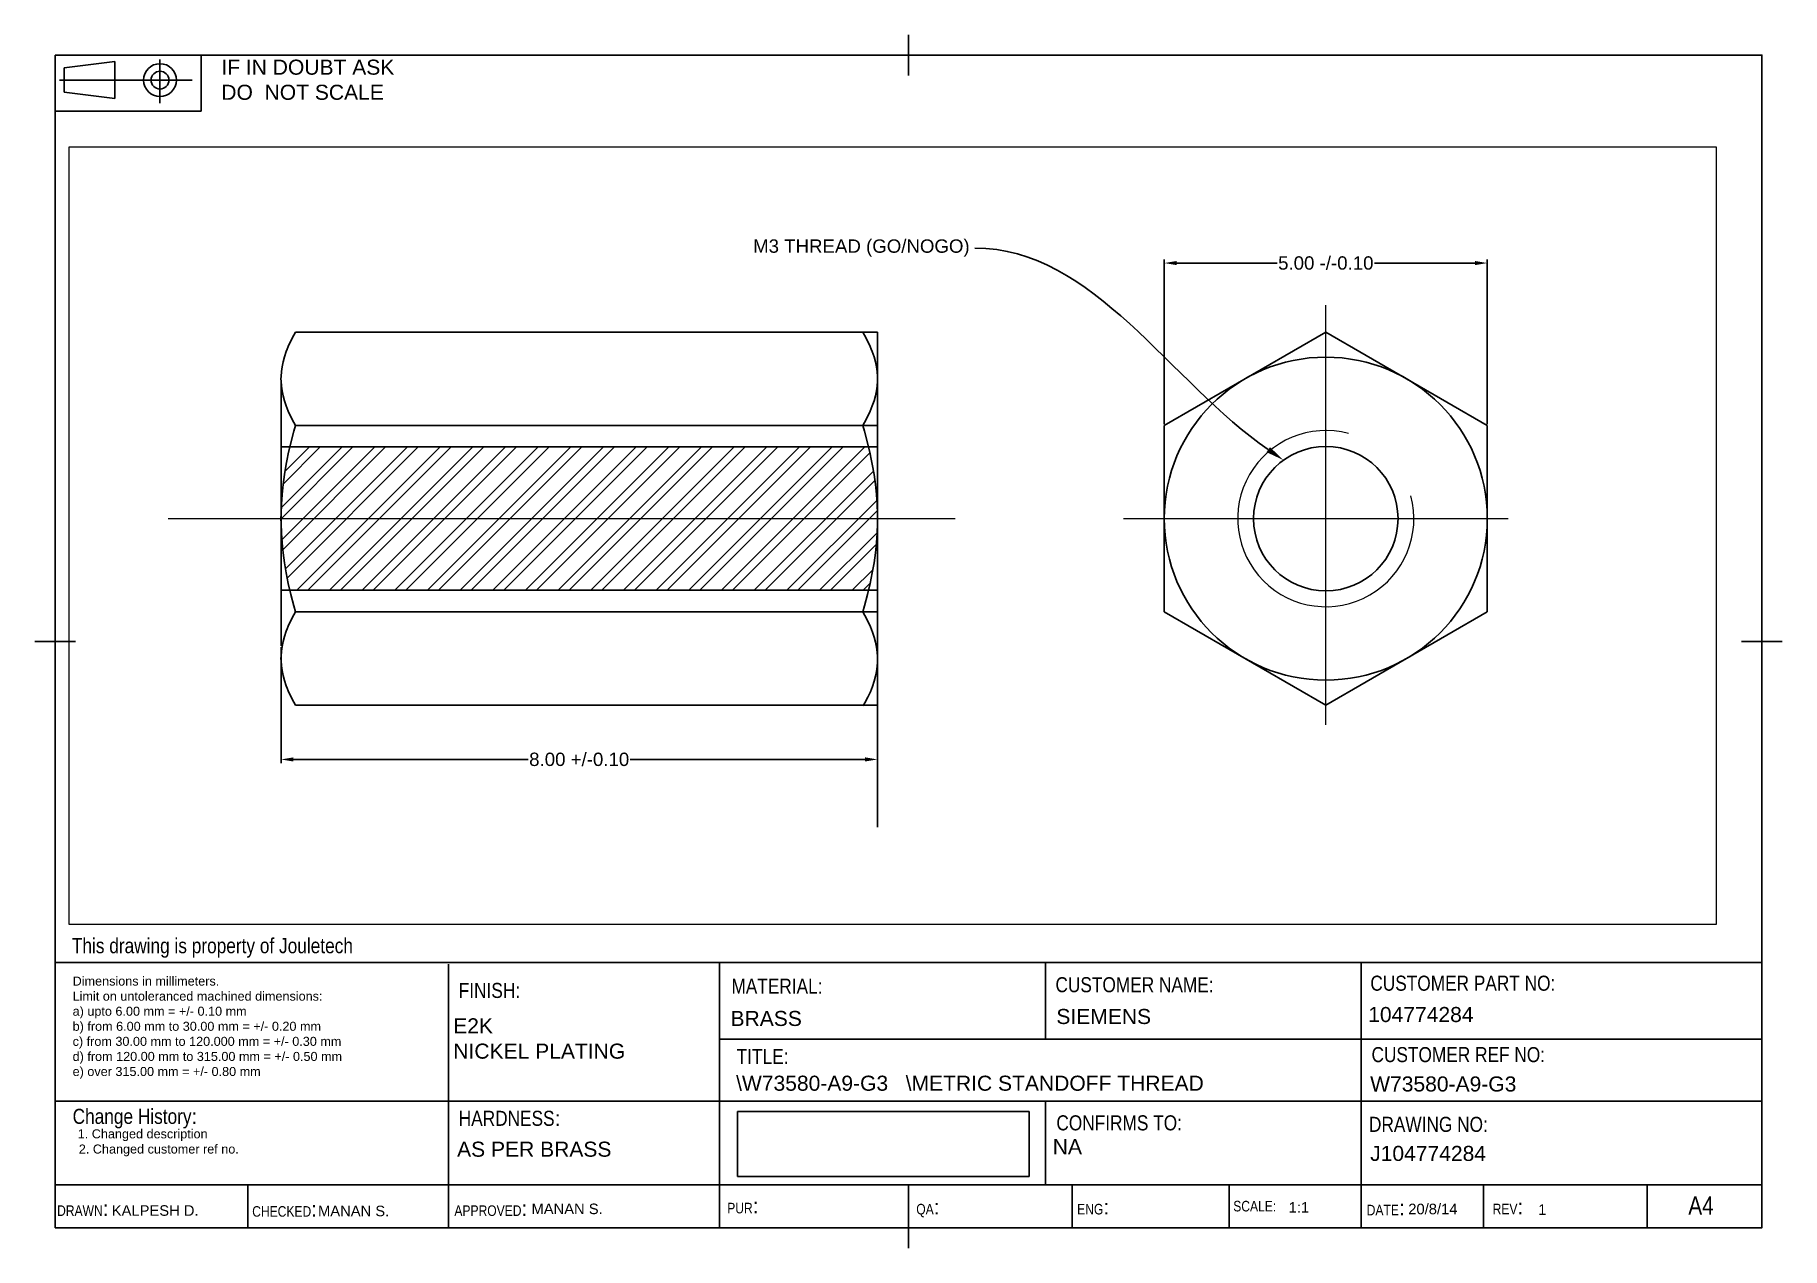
# Paper-space layout 'Layout1' of a CAD drawing. Header units: inches. Extents: x 0 to 11.6, y 0.1 to 8.1.
# The model-space entities are those that its viewports show. They can reach past a viewport. Long polylines and large blocks are cut down to what shows.
import ezdxf
from ezdxf import colors
from ezdxf.entities.mleader import LeaderData, LeaderLine
from ezdxf.enums import TextEntityAlignment as Align
from ezdxf.math import Vec2, Vec3

# ---------------------------------------------------------------- set-up
doc = ezdxf.new("R2010")
doc.units = ezdxf.units.IN
doc.header["$MEASUREMENT"] = 0
doc.linetypes.add('CENTER', pattern=[2, 1.25, -0.25, 0.25, -0.25])
doc.linetypes.add('Dashed', pattern=[2, 1, -1])
for name, color, linetype, lineweight in [('AM_0', 7, 'Continuous', 30), ('AM_10', 7, 'Continuous', 5), ('AM_3', 7, 'Dashed', 5), ('AM_7', 7, 'CENTER', 5)]:
    doc.layers.add(name, color=color, linetype=linetype, lineweight=lineweight)
doc.layers.add('dims', color=7, linetype='Continuous')
doc.styles.get("Standard").update_dxf_attribs({"font": 'arial.ttf', "height": 0.1})
doc.dimstyles.get("Standard").update_dxf_attribs({"dimtxt": 0.18, "dimasz": 0.18, "dimexe": 0.18, "dimexo": 0.0625, "dimgap": 0.09, "dimtad": 0, "dimtih": 1, "dimtoh": 1, "dimdec": 4, "dimzin": 0, "dimdsep": 46, "dimtxsty": 'Standard', "dimcen": 0.09, "dimadec": 0, "dimazin": 0, "dimtfac": 1, "dimtdec": 4, "dimtofl": 0, "dimtmove": 0, "dimatfit": 3, "dimfxl": 1, "dimtolj": 1, "dimtzin": 0, "dimarcsym": 0})
picture_1 = doc.add_image_def('image1.jpg', size_in_pixel=(313, 70))

# ---------------------------------------------------------------- blocks, each defined once
blk = doc.blocks.new('Jouletech_A4_new3')
for p, q in [((5.748, 8.05), (5.748, 7.781)), ((0.143, 7.832), (0.479, 7.873)), ((0.143, 7.832), (0.143, 7.669)), ((0.479, 7.873), (0.479, 7.628)), ((0.143, 7.669), (0.479, 7.628)), ((0.218, 4.023), (-0.051, 4.023)), ((11.546, 4.023), (11.277, 4.023)), ((0.084, 1.892), (11.412, 1.892)), ((2.693, 1.881), (2.693, 0.131)), ((4.494, 1.892), (4.494, 0.417)), ((8.752, 1.892), (8.752, 0.417)), ((2.693, 0.972), (11.412, 0.972)), ((6.656, 0.972), (6.656, 0.417)), ((0.084, 0.417), (11.412, 0.417)), ((1.363, 0.417), (1.363, 0.131)), ((4.494, 0.417), (4.494, 0.131)), ((5.748, 0.417), (5.748, -0.003)), ((6.833, 0.417), (6.833, 0.131)), ((7.877, 0.417), (7.877, 0.131)), ((8.752, 0.417), (8.752, 0.131))]:
    blk.add_line(p, q)
at = {"linetype": 'CENTER', "lineweight": -2}
for p, q in [((0.779, 7.888), (0.779, 7.598)), ((1.052, 7.545), (1.052, 7.916)), ((0.112, 7.75), (0.993, 7.75)), ((0.084, 7.545), (1.052, 7.545)), ((9.564, 0.417), (9.564, 0.131)), ((10.65, 0.417), (10.65, 0.131))]:
    blk.add_line(p, q, dxfattribs=at)
at = {"lineweight": -2}
for p, q in [((6.656, 1.383), (6.656, 1.892)), ((4.494, 1.383), (8.747, 1.383)), ((8.747, 1.383), (11.414, 1.383)), ((2.693, 0.972), (0.084, 0.972))]:
    blk.add_line(p, q, dxfattribs=at)
blk.add_lwpolyline([(0.084, 7.916), (11.412, 7.916), (11.412, 0.131), (0.084, 0.131)], close=True)
for radius in [0.109, 0.0591]:
    blk.add_circle((0.779, 7.75), radius)
at = {"linetype": 'CENTER', "lineweight": -2, "attachment_point": 1}
for s, width, insert, char_height in [('IF IN DOUBT ASK\\PDO  NOT SCALE   ', 2.21485, (1.186, 7.886), 0.1), ('{\\H0.85714x;Dimensions in millimeters.\\PLimit on untoleranced machined dimensions:\\Pa) upto 6.00 mm = +/- 0.10 mm\\Pb) from 6.00 mm to 30.00 mm = +/- 0.20 mm\\Pc) from 30.00 mm to 120.000 mm = +/- 0.30 mm\\Pd) from 120.00 mm to 315.00 mm = +/- 0.50 mm\\Pe) over 315.00 mm = +/- 0.80 mm}', 2.52522, (0.199, 1.799), 0.07)]:
    blk.add_mtext_dynamic_manual_height_columns(s, width=width, gutter_width=0.5, heights=[0], dxfattribs=dict(at, insert=insert, char_height=char_height))
at = {"attachment_point": 1}
for s, width, insert, char_height in [('{\\fArial Narrow|b0|i0|c0|p34;This drawing is property of Jouletech}', 2.27402, (0.194, 2.054), 0.1), ('{\\fArial Narrow|b0|i0|c0|p34;FINISH:}', 0.3246, (2.762, 1.757), 0.1), ('{\\fArial Narrow|b0|i0|c0|p34;MATERIAL:}', 1.01744, (4.572, 1.785), 0.1), ('{\\fArial Narrow|b0|i0|c0|p34;CUSTOMER NAME: }', 1.57124, (6.723, 1.795), 0.1), ('{\\fArial Narrow|b0|i0|c0|p34;CUSTOMER PART NO: }', 1.75939, (8.813, 1.805), 0.1), ('{\\fArial Narrow|b0|i0|c0|p34;TITLE:}', 1.01744, (4.607, 1.319), 0.1), ('{\\fArial Narrow|b0|i0|c0|p34;CUSTOMER REF NO: }', 2.15497, (8.821, 1.331), 0.1), ('{\\fArial Narrow|b0|i0|c0|p34;Change History}:', 0.98389, (0.199, 0.921), 0.1), ('{\\fArial Narrow|b0|i0|c0|p34;HARDNESS}:', 0.98389, (2.762, 0.908), 0.1), ('{\\fArial Narrow|b0|i0|c0|p34;CONFIRMS TO: }', 1.01744, (6.729, 0.878), 0.1), ('{\\fArial Narrow|b0|i0|c0|p34;DRAWING NO:}', 1.73262, (8.804, 0.868), 0.1), ('{\\fArial Narrow|b0|i0|c0|p34;\\H0.7x;DRAWN}:', 0.3246, (0.096, 0.31), 0.1), ('{\\fArial Narrow|b0|i0|c0|p34;\\H0.7x;CHECKED}:', 0.3246, (1.391, 0.305), 0.1), ('{\\fArial Narrow|b0|i0|c0|p34;\\H0.7x;APPROVED}:', 0.3246, (2.733, 0.31), 0.1), ('{\\fArial Narrow|b0|i0|c0|p34;\\H0.7x;PUR}:', 0.3246, (4.544, 0.327), 0.1), ('{\\fArial Narrow|b0|i0|c0|p34;\\H0.7x;QA}:', 0.3246, (5.799, 0.32), 0.1), ('{\\fArial Narrow|b0|i0|c0|p34;\\H0.7x;ENG}:', 0.3246, (6.867, 0.32), 0.1), ('{\\fArial Narrow|b0|i0|c0|p34;\\H0.7x;SCALE:}', 0.3246, (7.903, 0.31), 0.1), ('{\\fArial Narrow|b0|i0|c0|p34;\\H0.7x;DATE}:', 0.3246, (8.789, 0.314), 0.1), ('{\\fArial Narrow|b0|i0|c0|p34;\\H0.7x;REV}:', 0.3246, (9.625, 0.321), 0.1), ('{\\fArial Narrow|b0|i0|c0|p34;A4}', 0.3246, (10.924, 0.339), 0.12)]:
    blk.add_mtext_dynamic_manual_height_columns(s, width=width, gutter_width=0.5, heights=[0], dxfattribs=dict(at, insert=insert, char_height=char_height))
at = {"color": 251}
blk.add_attdef('SURFACEFINISH', text='', height=0.1, dxfattribs=at).set_placement((2.737, 1.523), align=Align.TOP_LEFT)
at = {"color": 251, "lineweight": -2}
for tag, p in [('MATERIAL', (4.566, 1.471)), ('CUSTNAME', (6.729, 1.484)), ('TITLE', (4.603, 1.041)), ('CUSTREFNO', (8.812, 1.036)), ('DRGNO', (8.812, 0.575))]:
    blk.add_attdef(tag, p, '', height=0.1, dxfattribs=at)
at = {"lineweight": -2}
for tag, p, height in [('CUSTPARTNO', (8.799, 1.497), 0.1), ('DATE', (9.065, 0.222), 0.07)]:
    blk.add_attdef(tag, p, '', height=height, dxfattribs=at)
blk.add_attdef('CHGHIST', text='', height=0.06, dxfattribs=at).set_placement((0.242, 0.786), align=Align.TOP_LEFT)
at = {"color": 251, "linetype": 'CENTER', "lineweight": -2}
for tag, p, height in [('HARDNESS', (2.751, 0.603), 0.1), ('APPROVEDBY', (3.245, 0.222), 0.07), ('SCALE', (8.271, 0.232), 0.07), ('REV#', (9.928, 0.217), 0.07)]:
    blk.add_attdef(tag, p, '', height=height, dxfattribs=at)
for tag, height, p in [('CONFIRMSTO', 0.1, (6.716, 0.72)), ('CHECKBY', 0.07, (1.828, 0.278))]:
    blk.add_attdef(tag, text='', height=height, dxfattribs=at).set_placement(p, align=Align.TOP_LEFT)
at = {"color": 251}
blk.add_attdef('DRAWNBY', (0.459, 0.212), '', height=0.07, dxfattribs=at)
at = {"linetype": 'CENTER', "lineweight": -2}
image = blk.add_image(picture_1, insert=(4.612, 0.471), size_in_units=(1.937, 0.433), dxfattribs=at)
image.dxf.flags = 7
blk = doc.blocks.new('*D6')
at = {"layer": 'Defpoints', "color": 0, "lineweight": -2, "transparency": 16777216}
for p in [(68.148, 26.119), (52.424, 18.215), (68.148, 18.215)]:
    blk.add_point(p, dxfattribs=at)
at = {"layer": 'dims', "color": 0, "lineweight": -2, "transparency": 16777216}
for p, q in [((52.424, 18.278), (52.424, 26.299)), ((53.024, 26.119), (57.915, 26.119)), ((67.548, 26.119), (62.658, 26.119)), ((68.148, 18.278), (68.148, 26.299))]:
    blk.add_line(p, q, dxfattribs=at)
for points in [[(53.024, 26.219), (53.024, 26.019), (52.424, 26.119)], [(67.548, 26.219), (67.548, 26.019), (68.148, 26.119)]]:
    blk.add_solid(points, dxfattribs=at)
at = {"layer": 'dims', "color": 0, "transparency": 16777216, "insert": (60.286, 26.119), "char_height": 0.1, "attachment_point": 5}
blk.add_mtext('\\A1;{\\H6.5x;5.00 -/-0.10}', dxfattribs=at)
blk = doc.blocks.new('*D7')
at = {"layer": 'Defpoints', "color": 0, "lineweight": -2, "transparency": 16777216}
for p in [(9.424, 7.478), (38.457, 7.126), (38.457, 1.954)]:
    blk.add_point(p, dxfattribs=at)
at = {"layer": 'dims', "color": 0, "lineweight": -2, "transparency": 16777216}
for p, q in [((9.424, 7.415), (9.424, 1.774)), ((38.457, 7.064), (38.457, 1.774)), ((10.024, 1.954), (21.455, 1.954)), ((37.857, 1.954), (26.426, 1.954))]:
    blk.add_line(p, q, dxfattribs=at)
for points in [[(10.024, 2.054), (10.024, 1.854), (9.424, 1.954)], [(37.857, 2.054), (37.857, 1.854), (38.457, 1.954)]]:
    blk.add_solid(points, dxfattribs=at)
at = {"layer": 'dims', "color": 0, "transparency": 16777216, "insert": (23.941, 1.954), "char_height": 0.1, "attachment_point": 5}
blk.add_mtext('\\A1;{\\H6.5x;8.00 +/-0.10}', dxfattribs=at)

msp = doc.modelspace()

# ---------------------------------------------------------------- hatches: boundary and pattern name
at = {"lineweight": -2}
h = msp.add_hatch(dxfattribs=at)
h.set_pattern_fill('ANSI32', color=256, scale=3)
h.paths.add_polyline_path([(38.20792, 16.32163), (38.15881, 16.57734), (38.10484, 16.83721), (38.02917, 17.16523), (9.85216, 17.17081), (9.7752, 16.83721), (9.72123, 16.57734), (9.67212, 16.32163), (9.58793, 15.82105), (9.52166, 15.3324), (9.47257, 14.8528), (9.44014, 14.37955), (9.43208, 14.1448), (9.43208, 13.68169), (38.45703, 13.68169), (38.45703, 13.793), (38.45603, 13.91006), (38.4399, 14.37955), (38.40747, 14.8528), (38.35839, 15.3324), (38.29211, 15.82105)])
h.paths.add_polyline_path([(38.29211, 11.53082), (38.35839, 12.01948), (38.40747, 12.49908), (38.4399, 12.97233), (38.45603, 13.44182), (38.45703, 13.55888), (38.45703, 13.68169), (9.43208, 13.68169), (9.43208, 13.20708), (9.44014, 12.97233), (9.47257, 12.49908), (9.52166, 12.01948), (9.58793, 11.53082), (9.67212, 11.03025), (9.72123, 10.77454), (9.7752, 10.51467), (9.84954, 10.19241), (38.02921, 10.18682), (38.10484, 10.51467), (38.15881, 10.77454), (38.20792, 11.03025)])

# ---------------------------------------------------------------- linework, layer by layer
msp.add_line((38.45703, 22.75418), (38.45703, -1.34661), dxfattribs=at)
msp.add_lwpolyline([(9.43208, 17.17089), (38.45804, 17.16514), (38.45804, 10.18674), (9.43208, 10.19249)], close=True, dxfattribs=at)
at = {"layer": 'AM_0', "linetype": 'Continuous'}
for p, q in [((38.45703, 22.75418), (10.1242, 22.75418)), ((60.2862, 22.75418), (52.42421, 18.21506)), ((68.14818, 18.21506), (60.2862, 22.75418)), ((9.42401, 7.47753), (9.42401, 20.34259)), ((38.45703, 19.99141), (38.45703, 7.12635)), ((38.45703, 18.21506), (10.1242, 18.21506)), ((52.42421, 18.21506), (52.42421, 9.13682)), ((68.14818, 9.13682), (68.14818, 18.21506)), ((38.45703, 9.13682), (10.1242, 9.13682)), ((52.42421, 9.13682), (60.2862, 4.5977)), ((60.2862, 4.5977), (68.14818, 9.13682)), ((38.45703, 4.5977), (10.1242, 4.5977))]:
    msp.add_line(p, q, dxfattribs=at)
for points in [[(10.1242, 18.21506), (10.04316, 18.35891), (9.89838, 18.63699), (9.7752, 18.90398), (9.72123, 19.03392), (9.67212, 19.16177), (9.58793, 19.41206), (9.52166, 19.65639), (9.47257, 19.89619), (9.44014, 20.13281), (9.42401, 20.36756), (9.422, 20.48462), (9.42401, 20.60168), (9.44014, 20.83642), (9.47257, 21.07305), (9.52166, 21.31285), (9.58793, 21.55718), (9.67212, 21.80746), (9.72123, 21.93532), (9.7752, 22.06525), (9.89838, 22.33225), (10.04316, 22.61033), (10.1242, 22.75418)], [(37.75584, 22.75418), (37.83688, 22.61033), (37.98166, 22.33225), (38.10484, 22.06525), (38.15881, 21.93532), (38.20792, 21.80746), (38.29211, 21.55718), (38.35839, 21.31285), (38.40747, 21.07305), (38.4399, 20.83642), (38.45603, 20.60168), (38.45804, 20.48462), (38.45603, 20.36756), (38.4399, 20.13281), (38.40747, 19.89619), (38.35839, 19.65639), (38.29211, 19.41206), (38.20792, 19.16177), (38.15881, 19.03392), (38.10484, 18.90398), (37.98166, 18.63699), (37.83688, 18.35891), (37.75584, 18.21506)], [(10.1242, 9.13682), (10.04316, 9.42452), (9.89838, 9.98068), (9.7752, 10.51467), (9.72123, 10.77454), (9.67212, 11.03025), (9.58793, 11.53082), (9.52166, 12.01948), (9.47257, 12.49908), (9.44014, 12.97233), (9.42401, 13.44182), (9.422, 13.67594), (9.42401, 13.91006), (9.44014, 14.37955), (9.47257, 14.8528), (9.52166, 15.3324), (9.58793, 15.82105), (9.67212, 16.32163), (9.72123, 16.57734), (9.7752, 16.83721), (9.89838, 17.3712), (10.04316, 17.92736), (10.1242, 18.21506)], [(37.75584, 18.21506), (37.83688, 17.92736), (37.98166, 17.3712), (38.10484, 16.83721), (38.15881, 16.57734), (38.20792, 16.32163), (38.29211, 15.82105), (38.35839, 15.3324), (38.40747, 14.8528), (38.4399, 14.37955), (38.45603, 13.91006), (38.45804, 13.67594), (38.45603, 13.44182), (38.4399, 12.97233), (38.40747, 12.49908), (38.35839, 12.01948), (38.29211, 11.53082), (38.20792, 11.03025), (38.15881, 10.77454), (38.10484, 10.51467), (37.98166, 9.98068), (37.83688, 9.42452), (37.75584, 9.13682)], [(10.1242, 4.5977), (10.04316, 4.74155), (9.89838, 5.01963), (9.7752, 5.28662), (9.72123, 5.41656), (9.67212, 5.54442), (9.58793, 5.7947), (9.52166, 6.03903), (9.47257, 6.27883), (9.44014, 6.51546), (9.42401, 6.7502), (9.422, 6.86726), (9.42401, 6.98432), (9.44014, 7.21906), (9.47257, 7.45569), (9.52166, 7.69549), (9.58793, 7.93982), (9.67212, 8.1901), (9.72123, 8.31796), (9.7752, 8.4479), (9.89838, 8.71489), (10.04316, 8.99297), (10.1242, 9.13682)], [(37.76491, 9.09897), (37.84595, 8.95513), (37.99073, 8.67705), (38.11391, 8.41005), (38.16788, 8.28011), (38.21699, 8.15226), (38.30119, 7.90197), (38.36746, 7.65765), (38.41654, 7.41784), (38.44897, 7.18122), (38.4651, 6.94647), (38.46711, 6.82941), (38.4651, 6.71235), (38.44897, 6.47761), (38.41654, 6.24098), (38.36746, 6.00118), (38.30119, 5.75686), (38.21699, 5.50657), (38.16788, 5.37871), (38.11391, 5.24878), (37.99073, 4.98178), (37.84595, 4.7037), (37.76491, 4.55985)]]:
    msp.add_lwpolyline(points, dxfattribs=at)
for radius in [7.86199, 3.51502]:
    msp.add_circle((60.2862, 13.67594), radius, dxfattribs=at)
at = {"layer": 'AM_10', "linetype": 'Continuous'}
msp.add_arc((60.2862, 13.67594), 4.28836, 75, 15, dxfattribs=at)
at = {"layer": 'AM_3', "linetype": 'Dashed'}
msp.add_lwpolyline([(10.1242, 18.21506), (10.04316, 17.92736), (9.89838, 17.3712), (9.7752, 16.83721), (9.72123, 16.57734), (9.67212, 16.32163), (9.58793, 15.82105), (9.52166, 15.3324), (9.47257, 14.8528), (9.44014, 14.37955), (9.42401, 13.91006), (9.422, 13.67594), (9.42401, 13.44182), (9.44014, 12.97233), (9.47257, 12.49908), (9.52166, 12.01948), (9.58793, 11.53082), (9.67212, 11.03025), (9.72123, 10.77454), (9.7752, 10.51467), (9.89838, 9.98068), (10.04316, 9.42452), (10.1242, 9.13682)], dxfattribs=at)
at = {"layer": 'AM_7', "linetype": 'CENTER'}
for p, q in [((60.2862, 3.63676), (60.2862, 24.06619)), ((3.93261, 13.68169), (42.23931, 13.68169)), ((50.43639, 13.67594), (69.16259, 13.67594))]:
    msp.add_line(p, q, dxfattribs=at)

# ---------------------------------------------------------------- dimensions: what is measured, and where the dimension line sits
at = {"layer": 'dims'}
for base, p1, p2, text, picture, middle in [((68.14818, 26.11928), (52.42421, 18.21506), (68.14818, 18.21506), '{\\H6.5x;5.00 -/-0.10}', '*D6', (60.2862, 26.11928)), ((38.45703, 1.95371), (9.42401, 7.47753), (38.45703, 7.12635), '{\\H6.5x;8.00 +/-0.10}', '*D7', (23.94052, 1.95371))]:
    dim = msp.add_linear_dim(base=base, p1=p1, p2=p2, text=text, dimstyle='Standard', override={"dimasz": 0.6}, dxfattribs=at)
    dim.commit()
    dim.dimension.update_dxf_attribs({"geometry": picture, "text_midpoint": middle})

# ---------------------------------------------------------------- leaders
ml = msp.add_multileader_mtext('Standard', dxfattribs=at)
ml.set_content('M3 THREAD (GO/NOGO) ', color=256)
ml.set_leader_properties()
ml.build(insert=Vec2(0, 0))
ml.multileader.update_dxf_attribs({"leader_type": 2, "dogleg_length": 0.36, "arrow_head_size": 0.9})
ctx = ml.context
ctx.base_point, ctx.char_height, ctx.arrow_head_size, ctx.landing_gap_size, ctx.plane_origin = Vec3(32.24741, 26.84975), 0.65, 0.9, 0.2573, Vec3(56.51861, 18.88965)
ctx.text_align_type = 2
notes = []
notes.append((ctx, [(0, (1, 1, 0), (44.23467, 26.84975), (-1, 0), 1.02921, [(0, [(58.22742, 16.52494)], 0, [])])]))
ctx.mtext.insert, ctx.mtext.alignment, ctx.mtext.flow_direction = Vec3(42.94816, 27.2703), 3, 5
for ctx, leaders in notes:
    for number, flags, end, landing, length, lines in leaders:
        leader = LeaderData()
        leader.index, (leader.has_last_leader_line, leader.has_dogleg_vector, leader.attachment_direction) = number, flags
        leader.last_leader_point, leader.dogleg_vector, leader.dogleg_length = Vec3(end), Vec3(landing), length
        for number, points, colour, breaks in lines:
            line = LeaderLine()
            line.index, line.vertices, line.color, line.breaks = number, Vec3.list(points), colors.encode_raw_color(colour), breaks
            leader.lines.append(line)
        ctx.leaders.append(leader)

psp = doc.layouts.get("Layout1")

# ---------------------------------------------------------------- block references
at = {"linetype": 'CENTER', "lineweight": -2}
ref = psp.add_blockref('Jouletech_A4_new3', (0.097, 0.079), dxfattribs=at)
ref.add_attrib('APPROVEDBY', 'MANAN S.', (3.342, 0.301), dxfattribs={"color": 7, "linetype": 'CENTER', "lineweight": -2, "height": 0.07})
ref.add_attrib('CHECKBY', 'MANAN S.', dxfattribs={"color": 7, "linetype": 'CENTER', "lineweight": -2, "height": 0.07}).set_placement((1.925, 0.357), align=Align.TOP_LEFT)
ref.add_attrib('SURFACEFINISH_001', 'E2K', (2.822, 1.501), dxfattribs={"color": 7, "height": 0.1})
ref.add_attrib('DRAWNBY', 'KALPESH D.', (0.556, 0.29), dxfattribs={"color": 7, "height": 0.07})
ref.add_attrib('HARDNESS', 'AS PER BRASS', (2.848, 0.682), dxfattribs={"color": 7, "linetype": 'CENTER', "lineweight": -2, "height": 0.1})
ref.add_attrib('SCALE', '1:1', (8.368, 0.311), dxfattribs={"color": 7, "linetype": 'CENTER', "lineweight": -2, "height": 0.07})
ref.add_attrib('REV#', '1', (10.024, 0.296), dxfattribs={"color": 7, "linetype": 'CENTER', "lineweight": -2, "height": 0.07})
ref.add_attrib('CONFIRMSTO_001', 'NA', (6.802, 0.699), dxfattribs={"color": 7, "linetype": 'CENTER', "lineweight": -2, "height": 0.1})
ref.add_attrib('TITLE', '\\W73580-A9-G3   \\METRIC STANDOFF THREAD', (4.7, 1.12), dxfattribs={"color": 7, "lineweight": -2, "height": 0.1})
ref.add_attrib('MATERIAL', 'BRASS', (4.663, 1.55), dxfattribs={"color": 7, "lineweight": -2, "height": 0.1})
ref.add_attrib('CUSTNAME', 'SIEMENS', (6.826, 1.563), dxfattribs={"color": 7, "lineweight": -2, "height": 0.1})
ref.add_attrib('CUSTPARTNO', '104774284', (8.896, 1.576), dxfattribs={"color": 7, "lineweight": -2, "height": 0.1})
ref.add_attrib('CUSTREFNO', 'W73580-A9-G3', (8.909, 1.115), dxfattribs={"color": 7, "lineweight": -2, "height": 0.1})
ref.add_attrib('DRGNO', 'J104774284', (8.909, 0.654), dxfattribs={"color": 7, "lineweight": -2, "height": 0.1})
ref.add_attrib('DATE', '20/8/14', (9.162, 0.3), dxfattribs={"lineweight": -2, "height": 0.07})
ref.add_attrib('CHGHIST_001', '1. Changed description', (0.33, 0.804), dxfattribs={"lineweight": -2, "height": 0.06})
ref.add_attrib('SURFACEFINISH_002', 'NICKEL PLATING', (2.823, 1.333), dxfattribs={"color": 7, "height": 0.1})
ref.add_attrib('CHGHIST_002', '2. Changed customer ref no.', (0.337, 0.703), dxfattribs={"lineweight": -2, "height": 0.06})

# ---------------------------------------------------------------- viewports
at = {"layer": 'Defpoints', "linetype": 'CENTER', "lineweight": -2, "view_target_point": (42.03667, 12.84092)}
psp.add_viewport(center=(5.739, 4.804), size=(10.936, 5.15849), view_center_point=(-2.83894, 0), view_height=37.8315633, dxfattribs=at)

doc.saveas('drawing.dxf')
